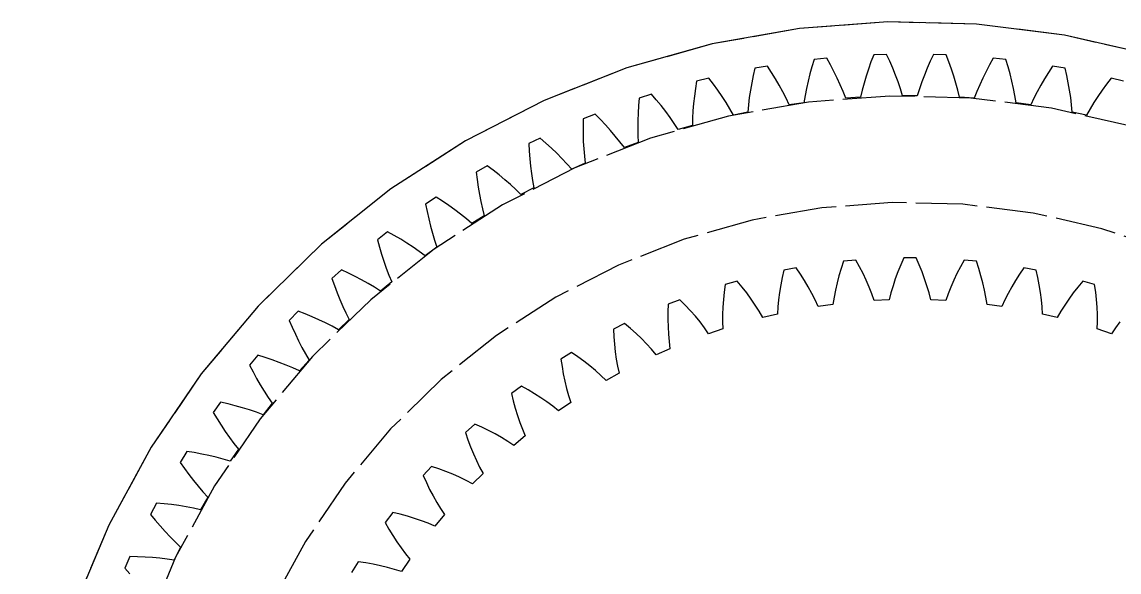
# Model space of a CAD drawing. Header units: millimetres. Extents: x -25 to 138, y -20 to 129.
# Drawn here: x -23.97 to 5.64, y 112.64 to 127.49 of the extents above; entities that cross this region are included whole.
import ezdxf

# ---------------------------------------------------------------- set-up
doc = ezdxf.new("R2010")
doc.units = ezdxf.units.MM
doc.linetypes.add('DASHED', pattern=[1.524, 1.27, -0.254])
doc.layers.add('HIDDEN', color=8, linetype='DASHED')
doc.layers.add('VISIBLE', color=7, linetype='CONTINUOUS')

msp = doc.modelspace()

# ---------------------------------------------------------------- linework, layer by layer
at = {"layer": 'HIDDEN'}
for points in [[(6.50017, 126.59552), (4.16756, 127.12793), (1.79352, 127.42543), (-0.59834, 127.48508), (-2.98425, 127.30628), (-5.3405, 126.89081), (-7.64368, 126.2428), (-9.87089, 125.36868), (-12, 124.27715), (-14.00985, 122.97905), (-15.88046, 121.48729), (-17.59324, 119.81669), (-19.13118, 117.98385), (-20.47898, 116.00699), (-21.62325, 113.90575), (-22.55262, 111.70102), (-23.25785, 109.41472), (-23.73194, 107.06955), (-23.97017, 104.68884), (-23.97017, 102.29624), (-23.73194, 99.91553), (-23.25785, 97.57036)], [(6.50017, 126.59552), (4.16756, 127.12793), (1.79352, 127.42543), (-0.59834, 127.48508), (-2.98425, 127.30628), (-5.3405, 126.89081), (-7.64368, 126.2428), (-9.87089, 125.36868), (-12, 124.27715), (-14.00985, 122.97905), (-15.88046, 121.48729), (-17.59324, 119.81669), (-19.13118, 117.98385), (-20.47898, 116.00699), (-21.62325, 113.90575), (-22.55262, 111.70102), (-23.25785, 109.41472), (-23.73194, 107.06955), (-23.97017, 104.68884), (-23.97017, 102.29624), (-23.73194, 99.91553), (-23.25785, 97.57036)], [(6.50017, 126.59552), (4.16756, 127.12793), (1.79352, 127.42543), (-0.59834, 127.48508), (-2.98425, 127.30628), (-5.3405, 126.89081), (-7.64368, 126.2428), (-9.87089, 125.36868), (-12, 124.27715), (-14.00985, 122.97905), (-15.88046, 121.48729), (-17.59324, 119.81669), (-19.13118, 117.98385), (-20.47898, 116.00699), (-21.62325, 113.90575), (-22.55262, 111.70102), (-23.25785, 109.41472), (-23.73194, 107.06955), (-23.97017, 104.68884), (-23.97017, 102.29624), (-23.73194, 99.91553), (-23.25785, 97.57036)], [(-2.58926, 126.47213), (-2.6484, 126.27663)], [(-2.58926, 126.47213), (-2.6484, 126.27663)], [(-2.24504, 126.5083), (-2.58926, 126.47213)], [(-2.24504, 126.5083), (-2.58926, 126.47213)], [(-2.14656, 126.32938), (-2.24504, 126.5083)], [(-2.14656, 126.32938), (-2.24504, 126.5083)], [(-0.97998, 126.59677), (-1.05261, 126.40588)], [(-0.97998, 126.59677), (-1.05261, 126.40588)], [(-0.63408, 126.60885), (-0.97998, 126.59677)], [(-0.63408, 126.60885), (-0.97998, 126.59677)], [(-0.54831, 126.42349), (-0.63408, 126.60885)], [(-0.54831, 126.42349), (-0.63408, 126.60885)], [(0.63408, 126.60885), (0.54831, 126.42349)], [(0.63408, 126.60885), (0.54831, 126.42349)], [(0.97998, 126.59677), (0.63408, 126.60885)], [(0.97998, 126.59677), (0.63408, 126.60885)], [(1.05261, 126.40588), (0.97998, 126.59677)], [(1.05261, 126.40588), (0.97998, 126.59677)], [(2.24504, 126.5083), (2.14656, 126.32938)], [(2.24504, 126.5083), (2.14656, 126.32938)], [(2.58926, 126.47213), (2.24504, 126.5083)], [(2.58926, 126.47213), (2.24504, 126.5083)], [(2.6484, 126.27663), (2.58926, 126.47213)], [(2.6484, 126.27663), (2.58926, 126.47213)], [(-4.18593, 126.23553), (-4.23128, 126.03639)], [(-4.18593, 126.23553), (-4.23128, 126.03639)], [(-3.84507, 126.29563), (-4.18593, 126.23553)], [(-3.84507, 126.29563), (-4.18593, 126.23553)], [(-3.73435, 126.12401), (-3.84507, 126.29563)], [(-3.73435, 126.12401), (-3.84507, 126.29563)], [(-2.6484, 126.27663), (-2.7026, 126.08144)], [(-2.6484, 126.27663), (-2.7026, 126.08144)], [(-2.05296, 126.14972), (-2.14656, 126.32938)], [(-2.05296, 126.14972), (-2.14656, 126.32938)], [(-1.12029, 126.21494), (-1.18285, 126.02401)], [(-1.12029, 126.21494), (-1.18285, 126.02401)], [(-1.05261, 126.40588), (-1.12029, 126.21494)], [(-1.05261, 126.40588), (-1.12029, 126.21494)], [(-0.46747, 126.23774), (-0.54831, 126.42349)], [(-0.46747, 126.23774), (-0.54831, 126.42349)], [(-0.39175, 126.05164), (-0.46747, 126.23774)], [(-0.39175, 126.05164), (-0.46747, 126.23774)], [(0.46747, 126.23774), (0.39175, 126.05164)], [(0.46747, 126.23774), (0.39175, 126.05164)], [(0.54831, 126.42349), (0.46747, 126.23774)], [(0.54831, 126.42349), (0.46747, 126.23774)], [(1.12029, 126.21494), (1.05261, 126.40588)], [(1.12029, 126.21494), (1.05261, 126.40588)], [(1.18285, 126.02401), (1.12029, 126.21494)], [(1.18285, 126.02401), (1.12029, 126.21494)], [(2.14656, 126.32938), (2.05296, 126.14972)], [(2.14656, 126.32938), (2.05296, 126.14972)], [(2.7026, 126.08144), (2.6484, 126.27663)], [(2.7026, 126.08144), (2.6484, 126.27663)], [(3.84507, 126.29563), (3.73435, 126.12401)], [(3.84507, 126.29563), (3.73435, 126.12401)], [(4.18593, 126.23553), (3.84507, 126.29563)], [(4.18593, 126.23553), (3.84507, 126.29563)], [(4.23128, 126.03639), (4.18593, 126.23553)], [(4.23128, 126.03639), (4.18593, 126.23553)], [(-5.7622, 125.88813), (-5.79356, 125.68631)], [(-5.7622, 125.88813), (-5.79356, 125.68631)], [(-5.42637, 125.97187), (-5.7622, 125.88813)], [(-5.42637, 125.97187), (-5.7622, 125.88813)], [(-5.30394, 125.80839), (-5.42637, 125.97187)], [(-5.30394, 125.80839), (-5.42637, 125.97187)], [(-4.23128, 126.03639), (-4.27174, 125.83789)], [(-4.23128, 126.03639), (-4.27174, 125.83789)], [(-3.62844, 125.95132), (-3.73435, 126.12401)], [(-3.62844, 125.95132), (-3.73435, 126.12401)], [(-3.52756, 125.77757), (-3.62844, 125.95132)], [(-3.52756, 125.77757), (-3.62844, 125.95132)], [(-2.75168, 125.88662), (-2.79543, 125.69223)], [(-2.75168, 125.88662), (-2.79543, 125.69223)], [(-2.7026, 126.08144), (-2.75168, 125.88662)], [(-2.7026, 126.08144), (-2.75168, 125.88662)], [(-1.96444, 125.96936), (-2.05296, 126.14972)], [(-1.96444, 125.96936), (-2.05296, 126.14972)], [(-1.88123, 125.78832), (-1.96444, 125.96936)], [(-1.88123, 125.78832), (-1.96444, 125.96936)], [(-1.18285, 126.02401), (-1.24005, 125.83315)], [(-1.18285, 126.02401), (-1.24005, 125.83315)], [(-0.32137, 125.86523), (-0.39175, 126.05164)], [(-0.32137, 125.86523), (-0.39175, 126.05164)], [(-0.25662, 125.67856), (-0.32137, 125.86523)], [(-0.25662, 125.67856), (-0.32137, 125.86523)], [(0.32137, 125.86523), (0.25662, 125.67856)], [(0.32137, 125.86523), (0.25662, 125.67856)], [(0.39175, 126.05164), (0.32137, 125.86523)], [(0.39175, 126.05164), (0.32137, 125.86523)], [(1.24005, 125.83315), (1.18285, 126.02401)], [(1.24005, 125.83315), (1.18285, 126.02401)], [(1.96444, 125.96936), (1.88123, 125.78832)], [(1.96444, 125.96936), (1.88123, 125.78832)], [(2.05296, 126.14972), (1.96444, 125.96936)], [(2.05296, 126.14972), (1.96444, 125.96936)], [(2.75168, 125.88662), (2.7026, 126.08144)], [(2.75168, 125.88662), (2.7026, 126.08144)], [(2.79543, 125.69223), (2.75168, 125.88662)], [(2.79543, 125.69223), (2.75168, 125.88662)], [(3.62844, 125.95132), (3.52756, 125.77757)], [(3.62844, 125.95132), (3.52756, 125.77757)], [(3.73435, 126.12401), (3.62844, 125.95132)], [(3.73435, 126.12401), (3.62844, 125.95132)], [(4.27174, 125.83789), (4.23128, 126.03639)], [(4.27174, 125.83789), (4.23128, 126.03639)], [(5.42637, 125.97187), (5.30394, 125.80839)], [(5.42637, 125.97187), (5.30394, 125.80839)], [(5.7622, 125.88813), (5.42637, 125.97187)], [(5.7622, 125.88813), (5.42637, 125.97187)], [(-5.79356, 125.68631), (-5.82006, 125.48548)], [(-5.79356, 125.68631), (-5.82006, 125.48548)], [(-5.18625, 125.64351), (-5.30394, 125.80839)], [(-5.18625, 125.64351), (-5.30394, 125.80839)], [(-5.07349, 125.47722), (-5.18625, 125.64351)], [(-5.07349, 125.47722), (-5.18625, 125.64351)], [(-4.30711, 125.64012), (-4.3372, 125.44315)], [(-4.30711, 125.64012), (-4.3372, 125.44315)], [(-4.27174, 125.83789), (-4.30711, 125.64012)], [(-4.27174, 125.83789), (-4.30711, 125.64012)], [(-3.43192, 125.60278), (-3.52756, 125.77757)], [(-3.43192, 125.60278), (-3.52756, 125.77757)], [(-3.34182, 125.42693), (-3.43192, 125.60278)], [(-3.34182, 125.42693), (-3.43192, 125.60278)], [(-2.79543, 125.69223), (-2.83358, 125.49836)], [(-2.79543, 125.69223), (-2.83358, 125.49836)], [(-1.80361, 125.60661), (-1.88123, 125.78832)], [(-1.80361, 125.60661), (-1.88123, 125.78832)], [(-1.73196, 125.42426), (-1.80361, 125.60661)], [(-1.73196, 125.42426), (-1.80361, 125.60661)], [(-1.29162, 125.64241), (-1.3372, 125.45186)], [(-1.29162, 125.64241), (-1.3372, 125.45186)], [(-1.24005, 125.83315), (-1.29162, 125.64241)], [(-1.24005, 125.83315), (-1.29162, 125.64241)], [(-0.19786, 125.49165), (-0.25662, 125.67856)], [(-0.19786, 125.49165), (-0.25662, 125.67856)], [(0.25662, 125.67856), (0.19786, 125.49165)], [(0.25662, 125.67856), (0.19786, 125.49165)], [(1.29162, 125.64241), (1.24005, 125.83315)], [(1.29162, 125.64241), (1.24005, 125.83315)], [(1.3372, 125.45186), (1.29162, 125.64241)], [(1.3372, 125.45186), (1.29162, 125.64241)], [(1.80361, 125.60661), (1.73196, 125.42426)], [(1.80361, 125.60661), (1.73196, 125.42426)], [(1.88123, 125.78832), (1.80361, 125.60661)], [(1.88123, 125.78832), (1.80361, 125.60661)], [(2.83358, 125.49836), (2.79543, 125.69223)], [(2.83358, 125.49836), (2.79543, 125.69223)], [(3.43192, 125.60278), (3.34182, 125.42693)], [(3.43192, 125.60278), (3.34182, 125.42693)], [(3.52756, 125.77757), (3.43192, 125.60278)], [(3.52756, 125.77757), (3.43192, 125.60278)], [(4.30711, 125.64012), (4.27174, 125.83789)], [(4.30711, 125.64012), (4.27174, 125.83789)], [(4.3372, 125.44315), (4.30711, 125.64012)], [(4.3372, 125.44315), (4.30711, 125.64012)], [(5.18625, 125.64351), (5.07349, 125.47722)], [(5.18625, 125.64351), (5.07349, 125.47722)], [(5.30394, 125.80839), (5.18625, 125.64351)], [(5.30394, 125.80839), (5.18625, 125.64351)], [(5.95849, 124.67027), (3.82026, 125.15831), (1.64406, 125.43102), (-0.54848, 125.4857), (-2.73556, 125.3218), (-4.89546, 124.94095), (-7.00671, 124.34694), (-9.04832, 123.54567), (-11, 122.5451), (-12.84236, 121.35518), (-14.55709, 119.98773), (-16.12714, 118.45634), (-17.53692, 116.77624), (-18.7724, 114.96411), (-19.82132, 113.03798), (-20.67324, 111.01698), (-21.3197, 108.9212), (-21.75428, 106.77147), (-21.97265, 104.58915), (-21.97265, 102.39593), (-21.75428, 100.21361), (-21.3197, 98.06388), (-20.67324, 95.9681)], [(5.95849, 124.67027), (3.82026, 125.15831), (1.64406, 125.43102), (-0.54848, 125.4857), (-2.73556, 125.3218), (-4.89546, 124.94095), (-7.00671, 124.34694), (-9.04832, 123.54567), (-11, 122.5451), (-12.84236, 121.35518), (-14.55709, 119.98773), (-16.12714, 118.45634), (-17.53692, 116.77624), (-18.7724, 114.96411), (-19.82132, 113.03798), (-20.67324, 111.01698), (-21.3197, 108.9212), (-21.75428, 106.77147), (-21.97265, 104.58915), (-21.97265, 102.39593), (-21.75428, 100.21361), (-21.3197, 98.06388), (-20.67324, 95.9681)], [(-7.3104, 125.43163), (-7.3276, 125.22811)], [(-7.3104, 125.43163), (-7.3276, 125.22811)], [(-6.98123, 125.53858), (-7.3104, 125.43163)], [(-6.98123, 125.53858), (-7.3104, 125.43163)], [(-6.8477, 125.38405), (-6.98123, 125.53858)], [(-6.8477, 125.38405), (-6.98123, 125.53858)], [(-6.71879, 125.22777), (-6.8477, 125.38405)], [(-6.71879, 125.22777), (-6.8477, 125.38405)], [(-5.84156, 125.28572), (-5.85783, 125.08713)], [(-5.84156, 125.28572), (-5.85783, 125.08713)], [(-5.82006, 125.48548), (-5.84156, 125.28572)], [(-5.82006, 125.48548), (-5.84156, 125.28572)], [(-4.96589, 125.30952), (-5.07349, 125.47722)], [(-4.96589, 125.30952), (-5.07349, 125.47722)], [(-4.86374, 125.14038), (-4.96589, 125.30952)], [(-4.86374, 125.14038), (-4.96589, 125.30952)], [(-4.3372, 125.44315), (-4.36172, 125.24709)], [(-4.3372, 125.44315), (-4.36172, 125.24709)], [(-3.25762, 125.25002), (-3.34182, 125.42693)], [(-3.25762, 125.25002), (-3.34182, 125.42693)], [(-2.86575, 125.30509), (-3.25762, 125.25002)], [(-2.86575, 125.30509), (-3.25762, 125.25002)], [(-2.83358, 125.49836), (-2.86575, 125.30509)], [(-2.83358, 125.49836), (-2.86575, 125.30509)], [(-1.3372, 125.45186), (-1.73196, 125.42426)], [(-1.3372, 125.45186), (-1.73196, 125.42426)], [(0.19786, 125.49165), (-0.19786, 125.49165)], [(0.19786, 125.49165), (-0.19786, 125.49165)], [(1.73196, 125.42426), (1.3372, 125.45186)], [(1.73196, 125.42426), (1.3372, 125.45186)], [(2.86575, 125.30509), (2.83358, 125.49836)], [(2.86575, 125.30509), (2.83358, 125.49836)], [(3.25762, 125.25002), (2.86575, 125.30509)], [(3.25762, 125.25002), (2.86575, 125.30509)], [(3.34182, 125.42693), (3.25762, 125.25002)], [(3.34182, 125.42693), (3.25762, 125.25002)], [(4.36172, 125.24709), (4.3372, 125.44315)], [(4.36172, 125.24709), (4.3372, 125.44315)], [(4.96589, 125.30952), (4.86374, 125.14038)], [(4.96589, 125.30952), (4.86374, 125.14038)], [(5.07349, 125.47722), (4.96589, 125.30952)], [(5.07349, 125.47722), (4.96589, 125.30952)], [(-8.50208, 124.99789), (-8.82299, 124.86824)], [(-8.50208, 124.99789), (-8.82299, 124.86824)], [(-8.35809, 124.85305), (-8.50208, 124.99789)], [(-8.35809, 124.85305), (-8.50208, 124.99789)], [(-7.34004, 125.02592), (-7.34754, 124.82515)], [(-7.34004, 125.02592), (-7.34754, 124.82515)], [(-7.3276, 125.22811), (-7.34004, 125.02592)], [(-7.3276, 125.22811), (-7.34004, 125.02592)], [(-6.5947, 125.06976), (-6.71879, 125.22777)], [(-6.5947, 125.06976), (-6.71879, 125.22777)], [(-6.47567, 124.90997), (-6.5947, 125.06976)], [(-6.47567, 124.90997), (-6.5947, 125.06976)], [(-5.85783, 125.08713), (-5.86862, 124.88984)], [(-5.85783, 125.08713), (-5.86862, 124.88984)], [(-4.76741, 124.96978), (-4.86374, 125.14038)], [(-4.76741, 124.96978), (-4.86374, 125.14038)], [(-4.38033, 125.05206), (-4.76741, 124.96978)], [(-4.38033, 125.05206), (-4.76741, 124.96978)], [(-4.36172, 125.24709), (-4.38033, 125.05206)], [(-4.36172, 125.24709), (-4.38033, 125.05206)], [(4.38033, 125.05206), (4.36172, 125.24709)], [(4.38033, 125.05206), (4.36172, 125.24709)], [(4.76741, 124.96978), (4.38033, 125.05206)], [(4.76741, 124.96978), (4.38033, 125.05206)], [(4.86374, 125.14038), (4.76741, 124.96978)], [(4.86374, 125.14038), (4.76741, 124.96978)], [(-8.82299, 124.86824), (-8.82595, 124.66402)], [(-8.82299, 124.86824), (-8.82595, 124.66402)], [(-8.2186, 124.70615), (-8.35809, 124.85305)], [(-8.2186, 124.70615), (-8.35809, 124.85305)], [(-8.08379, 124.55717), (-8.2186, 124.70615)], [(-8.08379, 124.55717), (-8.2186, 124.70615)], [(-7.34754, 124.82515), (-7.34992, 124.62591)], [(-7.34754, 124.82515), (-7.34992, 124.62591)], [(-6.36197, 124.74837), (-6.47567, 124.90997)], [(-6.36197, 124.74837), (-6.47567, 124.90997)], [(-6.25398, 124.5849), (-6.36197, 124.74837)], [(-6.25398, 124.5849), (-6.36197, 124.74837)], [(-5.87358, 124.69398), (-6.25398, 124.5849)], [(-5.87358, 124.69398), (-6.25398, 124.5849)], [(-5.86862, 124.88984), (-5.87358, 124.69398)], [(-5.86862, 124.88984), (-5.87358, 124.69398)], [(-8.82595, 124.66402), (-8.82425, 124.46145)], [(-8.82595, 124.66402), (-8.82425, 124.46145)], [(-8.82425, 124.46145), (-8.81773, 124.26064)], [(-8.82425, 124.46145), (-8.81773, 124.26064)], [(-7.9539, 124.40608), (-8.08379, 124.55717)], [(-7.9539, 124.40608), (-8.08379, 124.55717)], [(-7.82921, 124.25281), (-7.9539, 124.40608)], [(-7.82921, 124.25281), (-7.9539, 124.40608)], [(-7.34992, 124.62591), (-7.34692, 124.42834)], [(-7.34992, 124.62591), (-7.34692, 124.42834)], [(-7.34692, 124.42834), (-7.33821, 124.23262)], [(-7.34692, 124.42834), (-7.33821, 124.23262)], [(-9.98151, 124.35243), (-10.29259, 124.20071)], [(-9.98151, 124.35243), (-10.29259, 124.20071)], [(-10.29259, 124.20071), (-10.2813, 123.99678)], [(-10.29259, 124.20071), (-10.2813, 123.99678)], [(-9.82776, 124.21798), (-9.98151, 124.35243)], [(-9.82776, 124.21798), (-9.98151, 124.35243)], [(-9.67836, 124.08117), (-9.82776, 124.21798)], [(-9.67836, 124.08117), (-9.82776, 124.21798)], [(-9.53349, 123.94196), (-9.67836, 124.08117)], [(-9.53349, 123.94196), (-9.67836, 124.08117)], [(-8.81773, 124.26064), (-8.80621, 124.06172)], [(-8.81773, 124.26064), (-8.80621, 124.06172)], [(-7.71007, 124.09727), (-7.82921, 124.25281)], [(-7.71007, 124.09727), (-7.82921, 124.25281)], [(-7.33821, 124.23262), (-7.71007, 124.09727)], [(-7.33821, 124.23262), (-7.71007, 124.09727)], [(-10.2813, 123.99678), (-10.26547, 123.79482)], [(-10.2813, 123.99678), (-10.26547, 123.79482)], [(-10.26547, 123.79482), (-10.24496, 123.59496)], [(-10.26547, 123.79482), (-10.24496, 123.59496)], [(-9.39338, 123.8003), (-9.53349, 123.94196)], [(-9.39338, 123.8003), (-9.53349, 123.94196)], [(-9.2583, 123.6561), (-9.39338, 123.8003)], [(-9.2583, 123.6561), (-9.39338, 123.8003)], [(-8.80621, 124.06172), (-8.78943, 123.86485)], [(-8.80621, 124.06172), (-8.78943, 123.86485)], [(-8.78943, 123.86485), (-8.76709, 123.67021)], [(-8.78943, 123.86485), (-8.76709, 123.67021)], [(-11.4123, 123.60535), (-11.71205, 123.43229)], [(-11.4123, 123.60535), (-11.71205, 123.43229)], [(-11.24956, 123.48195), (-11.4123, 123.60535)], [(-11.24956, 123.48195), (-11.4123, 123.60535)], [(-10.24496, 123.59496), (-10.21959, 123.39733)], [(-10.24496, 123.59496), (-10.21959, 123.39733)], [(-9.1286, 123.50925), (-9.2583, 123.6561)], [(-9.1286, 123.50925), (-9.2583, 123.6561)], [(-8.76709, 123.67021), (-9.1286, 123.50925)], [(-8.76709, 123.67021), (-9.1286, 123.50925)], [(-11.71205, 123.43229), (-11.68656, 123.22965)], [(-11.71205, 123.43229), (-11.68656, 123.22965)], [(-11.68656, 123.22965), (-11.65668, 123.02928)], [(-11.68656, 123.22965), (-11.65668, 123.02928)], [(-11.09098, 123.35589), (-11.24956, 123.48195)], [(-11.09098, 123.35589), (-11.24956, 123.48195)], [(-10.93675, 123.22713), (-11.09098, 123.35589)], [(-10.93675, 123.22713), (-11.09098, 123.35589)], [(-10.7871, 123.09558), (-10.93675, 123.22713)], [(-10.7871, 123.09558), (-10.93675, 123.22713)], [(-10.21959, 123.39733), (-10.18912, 123.20211)], [(-10.21959, 123.39733), (-10.18912, 123.20211)], [(-10.18912, 123.20211), (-10.15325, 123.00949)], [(-10.18912, 123.20211), (-10.15325, 123.00949)], [(-11.65668, 123.02928), (-11.62228, 122.83134)], [(-11.65668, 123.02928), (-11.62228, 122.83134)], [(-10.64228, 122.96115), (-10.7871, 123.09558)], [(-10.64228, 122.96115), (-10.7871, 123.09558)], [(-10.50266, 122.82371), (-10.64228, 122.96115)], [(-10.50266, 122.82371), (-10.64228, 122.96115)], [(-10.15325, 123.00949), (-10.50266, 122.82371)], [(-10.15325, 123.00949), (-10.50266, 122.82371)], [(6.98715, 121.2955), (5.17982, 121.90273), (3.32102, 122.32699), (1.42921, 122.56406), (-0.4768, 122.6116), (-2.37807, 122.46912), (-4.25571, 122.13804), (-6.09106, 121.62165), (-7.86587, 120.92509), (-9.5625, 120.05528), (-11.1641, 119.02085), (-12.65474, 117.83211), (-14.01962, 116.50084), (-15.24516, 115.0403), (-16.31919, 113.46499), (-17.23103, 111.79057), (-17.97162, 110.03368), (-18.5336, 108.21178), (-18.91139, 106.34297), (-19.10123, 104.44584), (-19.10123, 102.53924), (-18.91139, 100.64211), (-18.5336, 98.77331), (-17.97162, 96.95141)], [(6.98715, 121.2955), (5.17982, 121.90273), (3.32102, 122.32699), (1.42921, 122.56406), (-0.4768, 122.6116), (-2.37807, 122.46912), (-4.25571, 122.13804), (-6.09106, 121.62165), (-7.86587, 120.92509), (-9.5625, 120.05528), (-11.1641, 119.02085), (-12.65474, 117.83211), (-14.01962, 116.50084), (-15.24516, 115.0403), (-16.31919, 113.46499), (-17.23103, 111.79057), (-17.97162, 110.03368), (-18.5336, 108.21178), (-18.91139, 106.34297), (-19.10123, 104.44584), (-19.10123, 102.53924), (-18.91139, 100.64211), (-18.5336, 98.77331), (-17.97162, 96.95141)], [(-12.7875, 122.76027), (-13.07444, 122.56673)], [(-12.7875, 122.76027), (-13.07444, 122.56673)], [(-12.61654, 122.64852), (-12.7875, 122.76027)], [(-12.61654, 122.64852), (-12.7875, 122.76027)], [(-12.44956, 122.53384), (-12.61654, 122.64852)], [(-12.44956, 122.53384), (-12.61654, 122.64852)], [(-11.62228, 122.83134), (-11.58318, 122.63596)], [(-11.62228, 122.83134), (-11.58318, 122.63596)], [(-11.58318, 122.63596), (-11.53917, 122.44334)], [(-11.58318, 122.63596), (-11.53917, 122.44334)], [(-13.07444, 122.56673), (-13.03488, 122.36635)], [(-13.07444, 122.56673), (-13.03488, 122.36635)], [(-13.03488, 122.36635), (-12.9911, 122.16856)], [(-13.03488, 122.36635), (-12.9911, 122.16856)], [(-12.28672, 122.41615), (-12.44956, 122.53384)], [(-12.28672, 122.41615), (-12.44956, 122.53384)], [(-12.12826, 122.29536), (-12.28672, 122.41615)], [(-12.12826, 122.29536), (-12.28672, 122.41615)], [(-11.53917, 122.44334), (-11.48995, 122.2537)], [(-11.53917, 122.44334), (-11.48995, 122.2537)], [(-12.9911, 122.16856), (-12.94297, 121.9735)], [(-12.9911, 122.16856), (-12.94297, 121.9735)], [(-11.97442, 122.17136), (-12.12826, 122.29536)], [(-11.97442, 122.17136), (-12.12826, 122.29536)], [(-11.82555, 122.04399), (-11.97442, 122.17136)], [(-11.82555, 122.04399), (-11.97442, 122.17136)], [(-11.48995, 122.2537), (-11.82555, 122.04399)], [(-11.48995, 122.2537), (-11.82555, 122.04399)], [(-14.1004, 121.82132), (-14.37314, 121.60823)], [(-14.1004, 121.82132), (-14.37314, 121.60823)], [(-13.92206, 121.72178), (-14.1004, 121.82132)], [(-13.92206, 121.72178), (-14.1004, 121.82132)], [(-13.74748, 121.61902), (-13.92206, 121.72178)], [(-13.74748, 121.61902), (-13.92206, 121.72178)], [(-12.94297, 121.9735), (-12.89034, 121.78132)], [(-12.94297, 121.9735), (-12.89034, 121.78132)], [(-12.89034, 121.78132), (-12.833, 121.59224)], [(-12.89034, 121.78132), (-12.833, 121.59224)], [(-14.37314, 121.60823), (-14.3197, 121.41111)], [(-14.37314, 121.60823), (-14.3197, 121.41111)], [(-13.57684, 121.51297), (-13.74748, 121.61902)], [(-13.57684, 121.51297), (-13.74748, 121.61902)], [(-13.41033, 121.40353), (-13.57684, 121.51297)], [(-13.41033, 121.40353), (-13.57684, 121.51297)], [(-12.833, 121.59224), (-12.77068, 121.4065)], [(-12.833, 121.59224), (-12.77068, 121.4065)], [(-14.3197, 121.41111), (-14.26223, 121.21686)], [(-14.3197, 121.41111), (-14.26223, 121.21686)], [(-14.26223, 121.21686), (-14.20061, 121.02562)], [(-14.26223, 121.21686), (-14.20061, 121.02562)], [(-13.24822, 121.29057), (-13.41033, 121.40353)], [(-13.24822, 121.29057), (-13.41033, 121.40353)], [(-13.09083, 121.17389), (-13.24822, 121.29057)], [(-13.09083, 121.17389), (-13.24822, 121.29057)], [(-12.77068, 121.4065), (-13.09083, 121.17389)], [(-12.77068, 121.4065), (-13.09083, 121.17389)], [(-14.20061, 121.02562), (-14.13471, 120.83759)], [(-14.20061, 121.02562), (-14.13471, 120.83759)], [(-14.13471, 120.83759), (-14.06431, 120.65297)], [(-14.13471, 120.83759), (-14.06431, 120.65297)], [(-3.07331, 120.84752), (-3.40357, 120.78579)], [(-3.07331, 120.84752), (-3.40357, 120.78579)], [(-2.95757, 120.67739), (-3.07331, 120.84752)], [(-2.95757, 120.67739), (-3.07331, 120.84752)], [(-1.85819, 120.83075), (-1.91656, 120.63574)], [(-1.85819, 120.83075), (-1.91656, 120.63574)], [(-1.79343, 121.02606), (-1.85819, 120.83075)], [(-1.79343, 121.02606), (-1.85819, 120.83075)], [(-1.45888, 121.05706), (-1.79343, 121.02606)], [(-1.45888, 121.05706), (-1.79343, 121.02606)], [(-1.35934, 120.87698), (-1.45888, 121.05706)], [(-1.35934, 120.87698), (-1.45888, 121.05706)], [(-1.26613, 120.69601), (-1.35934, 120.87698)], [(-1.26613, 120.69601), (-1.35934, 120.87698)], [(-0.25049, 120.92824), (-0.32661, 120.73945)], [(-0.25049, 120.92824), (-0.32661, 120.73945)], [(-0.16799, 121.11674), (-0.25049, 120.92824)], [(-0.16799, 121.11674), (-0.25049, 120.92824)], [(0.16799, 121.11674), (-0.16799, 121.11674)], [(0.16799, 121.11674), (-0.16799, 121.11674)], [(0.25049, 120.92824), (0.16799, 121.11674)], [(0.25049, 120.92824), (0.16799, 121.11674)], [(0.32661, 120.73945), (0.25049, 120.92824)], [(0.32661, 120.73945), (0.25049, 120.92824)], [(1.35934, 120.87698), (1.26613, 120.69601)], [(1.35934, 120.87698), (1.26613, 120.69601)], [(1.45888, 121.05706), (1.35934, 120.87698)], [(1.45888, 121.05706), (1.35934, 120.87698)], [(1.79343, 121.02606), (1.45888, 121.05706)], [(1.79343, 121.02606), (1.45888, 121.05706)], [(1.85819, 120.83075), (1.79343, 121.02606)], [(1.85819, 120.83075), (1.79343, 121.02606)], [(1.91656, 120.63574), (1.85819, 120.83075)], [(1.91656, 120.63574), (1.85819, 120.83075)], [(3.07331, 120.84752), (2.95757, 120.67739)], [(3.07331, 120.84752), (2.95757, 120.67739)], [(3.40357, 120.78579), (3.07331, 120.84752)], [(3.40357, 120.78579), (3.07331, 120.84752)], [(-15.34461, 120.79308), (-15.60182, 120.56149)], [(-15.34461, 120.79308), (-15.60182, 120.56149)], [(-15.60182, 120.56149), (-15.53475, 120.36857)], [(-15.60182, 120.56149), (-15.53475, 120.36857)], [(-15.15976, 120.70622), (-15.34461, 120.79308)], [(-15.15976, 120.70622), (-15.34461, 120.79308)], [(-14.97843, 120.61589), (-15.15976, 120.70622)], [(-14.97843, 120.61589), (-15.15976, 120.70622)], [(-14.80081, 120.522), (-14.97843, 120.61589)], [(-14.80081, 120.522), (-14.97843, 120.61589)], [(-14.06431, 120.65297), (-13.98918, 120.47202)], [(-14.06431, 120.65297), (-13.98918, 120.47202)], [(-3.45003, 120.58534), (-3.49016, 120.38577)], [(-3.45003, 120.58534), (-3.49016, 120.38577)], [(-3.40357, 120.78579), (-3.45003, 120.58534)], [(-3.40357, 120.78579), (-3.45003, 120.58534)], [(-2.84806, 120.5058), (-2.95757, 120.67739)], [(-2.84806, 120.5058), (-2.95757, 120.67739)], [(-1.91656, 120.63574), (-1.96827, 120.44113)], [(-1.91656, 120.63574), (-1.96827, 120.44113)], [(-1.17954, 120.51422), (-1.26613, 120.69601)], [(-1.17954, 120.51422), (-1.26613, 120.69601)], [(-0.39605, 120.55044), (-0.45845, 120.36131)], [(-0.39605, 120.55044), (-0.45845, 120.36131)], [(-0.32661, 120.73945), (-0.39605, 120.55044)], [(-0.32661, 120.73945), (-0.39605, 120.55044)], [(0.39605, 120.55044), (0.32661, 120.73945)], [(0.39605, 120.55044), (0.32661, 120.73945)], [(0.45845, 120.36131), (0.39605, 120.55044)], [(0.45845, 120.36131), (0.39605, 120.55044)], [(1.26613, 120.69601), (1.17954, 120.51422)], [(1.26613, 120.69601), (1.17954, 120.51422)], [(1.96827, 120.44113), (1.91656, 120.63574)], [(1.96827, 120.44113), (1.91656, 120.63574)], [(2.95757, 120.67739), (2.84806, 120.5058)], [(2.95757, 120.67739), (2.84806, 120.5058)], [(3.45003, 120.58534), (3.40357, 120.78579)], [(3.45003, 120.58534), (3.40357, 120.78579)], [(3.49016, 120.38577), (3.45003, 120.58534)], [(3.49016, 120.38577), (3.45003, 120.58534)], [(-15.53475, 120.36857), (-15.46387, 120.1788)], [(-15.53475, 120.36857), (-15.46387, 120.1788)], [(-14.62707, 120.42444), (-14.80081, 120.522)], [(-14.62707, 120.42444), (-14.80081, 120.522)], [(-14.45748, 120.32306), (-14.62707, 120.42444)], [(-14.45748, 120.32306), (-14.62707, 120.42444)], [(-14.29233, 120.21765), (-14.45748, 120.32306)], [(-14.29233, 120.21765), (-14.45748, 120.32306)], [(-13.98918, 120.47202), (-14.29233, 120.21765)], [(-13.98918, 120.47202), (-14.29233, 120.21765)], [(-4.98467, 120.39797), (-5.01244, 120.19409)], [(-4.98467, 120.39797), (-5.01244, 120.19409)], [(-4.66151, 120.48992), (-4.98467, 120.39797)], [(-4.66151, 120.48992), (-4.98467, 120.39797)], [(-4.53058, 120.3312), (-4.66151, 120.48992)], [(-4.53058, 120.3312), (-4.66151, 120.48992)], [(-4.4057, 120.17044), (-4.53058, 120.3312)], [(-4.4057, 120.17044), (-4.53058, 120.3312)], [(-3.49016, 120.38577), (-3.52369, 120.18723)], [(-3.49016, 120.38577), (-3.52369, 120.18723)], [(-2.74507, 120.33277), (-2.84806, 120.5058)], [(-2.74507, 120.33277), (-2.84806, 120.5058)], [(-2.64899, 120.15833), (-2.74507, 120.33277)], [(-2.64899, 120.15833), (-2.74507, 120.33277)], [(-2.01294, 120.24705), (-2.05009, 120.05363)], [(-2.01294, 120.24705), (-2.05009, 120.05363)], [(-1.96827, 120.44113), (-2.01294, 120.24705)], [(-1.96827, 120.44113), (-2.01294, 120.24705)], [(-1.09996, 120.33165), (-1.17954, 120.51422)], [(-1.09996, 120.33165), (-1.17954, 120.51422)], [(-1.02791, 120.14835), (-1.09996, 120.33165)], [(-1.02791, 120.14835), (-1.09996, 120.33165)], [(-0.45845, 120.36131), (-0.51328, 120.17214)], [(-0.45845, 120.36131), (-0.51328, 120.17214)], [(0.51328, 120.17214), (0.45845, 120.36131)], [(0.51328, 120.17214), (0.45845, 120.36131)], [(1.09996, 120.33165), (1.02791, 120.14835)], [(1.09996, 120.33165), (1.02791, 120.14835)], [(1.17954, 120.51422), (1.09996, 120.33165)], [(1.17954, 120.51422), (1.09996, 120.33165)], [(2.01294, 120.24705), (1.96827, 120.44113)], [(2.01294, 120.24705), (1.96827, 120.44113)], [(2.05009, 120.05363), (2.01294, 120.24705)], [(2.05009, 120.05363), (2.01294, 120.24705)], [(2.74507, 120.33277), (2.64899, 120.15833)], [(2.74507, 120.33277), (2.64899, 120.15833)], [(2.84806, 120.5058), (2.74507, 120.33277)], [(2.84806, 120.5058), (2.74507, 120.33277)], [(3.52369, 120.18723), (3.49016, 120.38577)], [(3.52369, 120.18723), (3.49016, 120.38577)], [(4.53058, 120.3312), (4.4057, 120.17044)], [(4.53058, 120.3312), (4.4057, 120.17044)], [(4.66151, 120.48992), (4.53058, 120.3312)], [(4.66151, 120.48992), (4.53058, 120.3312)], [(4.98467, 120.39797), (4.66151, 120.48992)], [(4.98467, 120.39797), (4.66151, 120.48992)], [(5.01244, 120.19409), (4.98467, 120.39797)], [(5.01244, 120.19409), (4.98467, 120.39797)], [(-15.46387, 120.1788), (-15.38907, 119.99233)], [(-15.46387, 120.1788), (-15.38907, 119.99233)], [(-15.38907, 119.99233), (-15.3102, 119.80935)], [(-15.38907, 119.99233), (-15.3102, 119.80935)], [(-6.20995, 119.9873), (-6.52324, 119.86593)], [(-6.20995, 119.9873), (-6.52324, 119.86593)], [(-6.06492, 119.84134), (-6.20995, 119.9873)], [(-6.06492, 119.84134), (-6.20995, 119.9873)], [(-5.03398, 119.99168), (-5.04905, 119.79088)], [(-5.03398, 119.99168), (-5.04905, 119.79088)], [(-5.01244, 120.19409), (-5.03398, 119.99168)], [(-5.01244, 120.19409), (-5.03398, 119.99168)], [(-4.28718, 120.00765), (-4.4057, 120.17044)], [(-4.28718, 120.00765), (-4.4057, 120.17044)], [(-4.17541, 119.84282), (-4.28718, 120.00765)], [(-4.17541, 119.84282), (-4.28718, 120.00765)], [(-3.55027, 119.98985), (-3.56941, 119.79383)], [(-3.55027, 119.98985), (-3.56941, 119.79383)], [(-3.52369, 120.18723), (-3.55027, 119.98985)], [(-3.52369, 120.18723), (-3.55027, 119.98985)], [(-2.56033, 119.98246), (-2.64899, 120.15833)], [(-2.56033, 119.98246), (-2.64899, 120.15833)], [(-2.47982, 119.80513), (-2.56033, 119.98246)], [(-2.47982, 119.80513), (-2.56033, 119.98246)], [(-2.05009, 120.05363), (-2.07899, 119.86104)], [(-2.05009, 120.05363), (-2.07899, 119.86104)], [(-0.96411, 119.96435), (-1.02791, 120.14835)], [(-0.96411, 119.96435), (-1.02791, 120.14835)], [(-0.55983, 119.98304), (-0.96411, 119.96435)], [(-0.55983, 119.98304), (-0.96411, 119.96435)], [(-0.51328, 120.17214), (-0.55983, 119.98304)], [(-0.51328, 120.17214), (-0.55983, 119.98304)], [(0.55983, 119.98304), (0.51328, 120.17214)], [(0.55983, 119.98304), (0.51328, 120.17214)], [(0.96411, 119.96435), (0.55983, 119.98304)], [(0.96411, 119.96435), (0.55983, 119.98304)], [(1.02791, 120.14835), (0.96411, 119.96435)], [(1.02791, 120.14835), (0.96411, 119.96435)], [(2.07899, 119.86104), (2.05009, 120.05363)], [(2.07899, 119.86104), (2.05009, 120.05363)], [(2.56033, 119.98246), (2.47982, 119.80513)], [(2.56033, 119.98246), (2.47982, 119.80513)], [(2.64899, 120.15833), (2.56033, 119.98246)], [(2.64899, 120.15833), (2.56033, 119.98246)], [(3.55027, 119.98985), (3.52369, 120.18723)], [(3.55027, 119.98985), (3.52369, 120.18723)], [(3.56941, 119.79383), (3.55027, 119.98985)], [(3.56941, 119.79383), (3.55027, 119.98985)], [(4.28718, 120.00765), (4.17541, 119.84282)], [(4.28718, 120.00765), (4.17541, 119.84282)], [(4.4057, 120.17044), (4.28718, 120.00765)], [(4.4057, 120.17044), (4.28718, 120.00765)], [(5.03398, 119.99168), (5.01244, 120.19409)], [(5.03398, 119.99168), (5.01244, 120.19409)], [(5.04905, 119.79088), (5.03398, 119.99168)], [(5.04905, 119.79088), (5.03398, 119.99168)], [(-16.51405, 119.68055), (-16.75448, 119.43158)], [(-16.51405, 119.68055), (-16.75448, 119.43158)], [(-16.32359, 119.60679), (-16.51405, 119.68055)], [(-16.32359, 119.60679), (-16.51405, 119.68055)], [(-15.3102, 119.80935), (-15.22711, 119.63009)], [(-15.3102, 119.80935), (-15.22711, 119.63009)], [(-6.53208, 119.66036), (-6.53486, 119.45682)], [(-6.53208, 119.66036), (-6.53486, 119.45682)], [(-6.52324, 119.86593), (-6.53208, 119.66036)], [(-6.52324, 119.86593), (-6.53208, 119.66036)], [(-5.92575, 119.69279), (-6.06492, 119.84134)], [(-5.92575, 119.69279), (-6.06492, 119.84134)], [(-5.79272, 119.54163), (-5.92575, 119.69279)], [(-5.79272, 119.54163), (-5.92575, 119.69279)], [(-5.04905, 119.79088), (-5.0573, 119.5919)], [(-5.04905, 119.79088), (-5.0573, 119.5919)], [(-4.07091, 119.67588), (-4.17541, 119.84282)], [(-4.07091, 119.67588), (-4.17541, 119.84282)], [(-3.97438, 119.50673), (-4.07091, 119.67588)], [(-3.97438, 119.50673), (-4.07091, 119.67588)], [(-3.56941, 119.79383), (-3.58042, 119.59939)], [(-3.56941, 119.79383), (-3.58042, 119.59939)], [(-2.07899, 119.86104), (-2.47982, 119.80513)], [(-2.07899, 119.86104), (-2.47982, 119.80513)], [(2.47982, 119.80513), (2.07899, 119.86104)], [(2.47982, 119.80513), (2.07899, 119.86104)], [(3.58042, 119.59939), (3.56941, 119.79383)], [(3.58042, 119.59939), (3.56941, 119.79383)], [(4.07091, 119.67588), (3.97438, 119.50673)], [(4.07091, 119.67588), (3.97438, 119.50673)], [(4.17541, 119.84282), (4.07091, 119.67588)], [(4.17541, 119.84282), (4.07091, 119.67588)], [(5.0573, 119.5919), (5.04905, 119.79088)], [(5.0573, 119.5919), (5.04905, 119.79088)], [(-16.75448, 119.43158), (-16.67412, 119.24381)], [(-16.75448, 119.43158), (-16.67412, 119.24381)], [(-16.13641, 119.52933), (-16.32359, 119.60679)], [(-16.13641, 119.52933), (-16.32359, 119.60679)], [(-15.95267, 119.44807), (-16.13641, 119.52933)], [(-15.95267, 119.44807), (-16.13641, 119.52933)], [(-15.77255, 119.36287), (-15.95267, 119.44807)], [(-15.77255, 119.36287), (-15.95267, 119.44807)], [(-15.5963, 119.27356), (-15.77255, 119.36287)], [(-15.5963, 119.27356), (-15.77255, 119.36287)], [(-15.13953, 119.45482), (-15.4242, 119.17993)], [(-15.13953, 119.45482), (-15.4242, 119.17993)], [(-15.22711, 119.63009), (-15.13953, 119.45482)], [(-15.22711, 119.63009), (-15.13953, 119.45482)], [(-7.7054, 119.34396), (-8.00616, 119.1942)], [(-7.7054, 119.34396), (-8.00616, 119.1942)], [(-7.54753, 119.21199), (-7.7054, 119.34396)], [(-7.54753, 119.21199), (-7.7054, 119.34396)], [(-6.53486, 119.45682), (-6.53134, 119.25549)], [(-6.53486, 119.45682), (-6.53134, 119.25549)], [(-5.66622, 119.38781), (-5.79272, 119.54163)], [(-5.66622, 119.38781), (-5.79272, 119.54163)], [(-5.54675, 119.23123), (-5.66622, 119.38781)], [(-5.54675, 119.23123), (-5.66622, 119.38781)], [(-5.0573, 119.5919), (-5.05827, 119.39495)], [(-5.0573, 119.5919), (-5.05827, 119.39495)], [(-5.05827, 119.39495), (-5.0513, 119.20032)], [(-5.05827, 119.39495), (-5.0513, 119.20032)], [(-3.58042, 119.59939), (-3.97438, 119.50673)], [(-3.58042, 119.59939), (-3.97438, 119.50673)], [(3.97438, 119.50673), (3.58042, 119.59939)], [(3.97438, 119.50673), (3.58042, 119.59939)], [(5.0513, 119.20032), (5.05827, 119.39495)], [(5.0513, 119.20032), (5.05827, 119.39495)], [(5.05827, 119.39495), (5.0573, 119.5919)], [(5.05827, 119.39495), (5.0573, 119.5919)], [(5.66622, 119.38781), (5.54675, 119.23123)], [(5.66622, 119.38781), (5.54675, 119.23123)], [(-16.67412, 119.24381), (-16.59018, 119.05945)], [(-16.67412, 119.24381), (-16.59018, 119.05945)], [(-16.59018, 119.05945), (-16.50255, 118.87865)], [(-16.59018, 119.05945), (-16.50255, 118.87865)], [(-15.4242, 119.17993), (-15.5963, 119.27356)], [(-15.4242, 119.17993), (-15.5963, 119.27356)], [(-8.00616, 119.1942), (-7.99599, 118.98869)], [(-8.00616, 119.1942), (-7.99599, 118.98869)], [(-7.39524, 119.07692), (-7.54753, 119.21199)], [(-7.39524, 119.07692), (-7.54753, 119.21199)], [(-7.24883, 118.93869), (-7.39524, 119.07692)], [(-7.24883, 118.93869), (-7.39524, 119.07692)], [(-6.53134, 119.25549), (-6.52119, 119.05659)], [(-6.53134, 119.25549), (-6.52119, 119.05659)], [(-6.52119, 119.05659), (-6.50399, 118.86039)], [(-6.52119, 119.05659), (-6.50399, 118.86039)], [(-5.43503, 119.07171), (-5.54675, 119.23123)], [(-5.43503, 119.07171), (-5.54675, 119.23123)], [(-5.0513, 119.20032), (-5.43503, 119.07171)], [(-5.0513, 119.20032), (-5.43503, 119.07171)], [(5.43503, 119.07171), (5.0513, 119.20032)], [(5.43503, 119.07171), (5.0513, 119.20032)], [(5.54675, 119.23123), (5.43503, 119.07171)], [(5.54675, 119.23123), (5.43503, 119.07171)], [(-16.50255, 118.87865), (-16.41111, 118.70162)], [(-16.50255, 118.87865), (-16.41111, 118.70162)], [(-7.99599, 118.98869), (-7.97998, 118.78576)], [(-7.99599, 118.98869), (-7.97998, 118.78576)], [(-7.97998, 118.78576), (-7.9579, 118.58561)], [(-7.97998, 118.78576), (-7.9579, 118.58561)], [(-7.10867, 118.79719), (-7.24883, 118.93869)], [(-7.10867, 118.79719), (-7.24883, 118.93869)], [(-6.97527, 118.6523), (-7.10867, 118.79719)], [(-6.97527, 118.6523), (-7.10867, 118.79719)], [(-6.50399, 118.86039), (-6.47908, 118.66724)], [(-6.50399, 118.86039), (-6.47908, 118.66724)], [(-17.60304, 118.48916), (-17.82552, 118.22402)], [(-17.60304, 118.48916), (-17.82552, 118.22402)], [(-17.4079, 118.42886), (-17.60304, 118.48916)], [(-17.4079, 118.42886), (-17.60304, 118.48916)], [(-16.41111, 118.70162), (-16.31571, 118.52859)], [(-16.41111, 118.70162), (-16.31571, 118.52859)], [(-16.31571, 118.52859), (-16.21613, 118.35986)], [(-16.31571, 118.52859), (-16.21613, 118.35986)], [(-9.13511, 118.56537), (-9.42078, 118.3885)], [(-9.13511, 118.56537), (-9.42078, 118.3885)], [(-8.96574, 118.44854), (-9.13511, 118.56537)], [(-8.96574, 118.44854), (-9.13511, 118.56537)], [(-7.9579, 118.58561), (-7.92944, 118.3885)], [(-7.9579, 118.58561), (-7.92944, 118.3885)], [(-6.84931, 118.50377), (-6.97527, 118.6523)], [(-6.84931, 118.50377), (-6.97527, 118.6523)], [(-6.47908, 118.66724), (-6.84931, 118.50377)], [(-6.47908, 118.66724), (-6.84931, 118.50377)], [(-17.82552, 118.22402), (-17.73226, 118.04231)], [(-17.82552, 118.22402), (-17.73226, 118.04231)], [(-17.21578, 118.36465), (-17.4079, 118.42886)], [(-17.21578, 118.36465), (-17.4079, 118.42886)], [(-17.02681, 118.2964), (-17.21578, 118.36465)], [(-17.02681, 118.2964), (-17.21578, 118.36465)], [(-16.84119, 118.22397), (-17.02681, 118.2964)], [(-16.84119, 118.22397), (-17.02681, 118.2964)], [(-16.65913, 118.14718), (-16.84119, 118.22397)], [(-16.65913, 118.14718), (-16.84119, 118.22397)], [(-16.21613, 118.35986), (-16.48092, 118.06578)], [(-16.21613, 118.35986), (-16.48092, 118.06578)], [(-9.42078, 118.3885), (-9.39169, 118.1848)], [(-9.42078, 118.3885), (-9.39169, 118.1848)], [(-9.39169, 118.1848), (-9.35702, 117.98422)], [(-9.39169, 118.1848), (-9.35702, 117.98422)], [(-8.80164, 118.3281), (-8.96574, 118.44854)], [(-8.80164, 118.3281), (-8.96574, 118.44854)], [(-8.6431, 118.20396), (-8.80164, 118.3281)], [(-8.6431, 118.20396), (-8.80164, 118.3281)], [(-8.49049, 118.076), (-8.6431, 118.20396)], [(-8.49049, 118.076), (-8.6431, 118.20396)], [(-7.92944, 118.3885), (-7.89421, 118.19472)], [(-7.92944, 118.3885), (-7.89421, 118.19472)], [(-7.89421, 118.19472), (-7.85159, 118.00469)], [(-7.89421, 118.19472), (-7.85159, 118.00469)], [(-17.73226, 118.04231), (-17.63566, 117.86425)], [(-17.73226, 118.04231), (-17.63566, 117.86425)], [(-17.63566, 117.86425), (-17.53563, 117.69001)], [(-17.63566, 117.86425), (-17.53563, 117.69001)], [(-16.48092, 118.06578), (-16.65913, 118.14718)], [(-16.48092, 118.06578), (-16.65913, 118.14718)], [(-9.35702, 117.98422), (-9.31656, 117.78697)], [(-9.35702, 117.98422), (-9.31656, 117.78697)], [(-8.34428, 117.94403), (-8.49049, 118.076)], [(-8.34428, 117.94403), (-8.49049, 118.076)], [(-8.20515, 117.80776), (-8.34428, 117.94403)], [(-8.20515, 117.80776), (-8.34428, 117.94403)], [(-7.85159, 118.00469), (-8.20515, 117.80776)], [(-7.85159, 118.00469), (-8.20515, 117.80776)], [(-17.53563, 117.69001), (-17.43207, 117.51979)], [(-17.53563, 117.69001), (-17.43207, 117.51979)], [(-10.48689, 117.65819), (-10.75501, 117.45572)], [(-10.48689, 117.65819), (-10.75501, 117.45572)], [(-10.30746, 117.55749), (-10.48689, 117.65819)], [(-10.30746, 117.55749), (-10.48689, 117.65819)], [(-9.31656, 117.78697), (-9.27004, 117.59332)], [(-9.31656, 117.78697), (-9.27004, 117.59332)], [(-9.27004, 117.59332), (-9.21708, 117.40362)], [(-9.27004, 117.59332), (-9.21708, 117.40362)], [(-17.43207, 117.51979), (-17.32483, 117.35383)], [(-17.43207, 117.51979), (-17.32483, 117.35383)], [(-17.32483, 117.35383), (-17.21372, 117.19246)], [(-17.32483, 117.35383), (-17.21372, 117.19246)], [(-10.75501, 117.45572), (-10.70725, 117.25557)], [(-10.75501, 117.45572), (-10.70725, 117.25557)], [(-10.13294, 117.4527), (-10.30746, 117.55749)], [(-10.13294, 117.4527), (-10.30746, 117.55749)], [(-9.96362, 117.34372), (-10.13294, 117.4527)], [(-9.96362, 117.34372), (-10.13294, 117.4527)], [(-9.79986, 117.23039), (-9.96362, 117.34372)], [(-9.79986, 117.23039), (-9.96362, 117.34372)], [(-9.21708, 117.40362), (-9.15711, 117.21833)], [(-9.21708, 117.40362), (-9.15711, 117.21833)], [(-18.60627, 117.2247), (-18.80971, 116.94469)], [(-18.60627, 117.2247), (-18.80971, 116.94469)], [(-18.40741, 117.17817), (-18.60627, 117.2247)], [(-18.40741, 117.17817), (-18.60627, 117.2247)], [(-18.21126, 117.12751), (-18.40741, 117.17817)], [(-18.21126, 117.12751), (-18.40741, 117.17817)], [(-18.018, 117.07261), (-18.21126, 117.12751)], [(-18.018, 117.07261), (-18.21126, 117.12751)], [(-17.82778, 117.0133), (-18.018, 117.07261)], [(-17.82778, 117.0133), (-18.018, 117.07261)], [(-17.64081, 116.9494), (-17.82778, 117.0133)], [(-17.64081, 116.9494), (-17.82778, 117.0133)], [(-17.21372, 117.19246), (-17.45735, 116.88063)], [(-17.21372, 117.19246), (-17.45735, 116.88063)], [(-10.70725, 117.25557), (-10.65423, 117.05904)], [(-10.70725, 117.25557), (-10.65423, 117.05904)], [(-10.65423, 117.05904), (-10.59574, 116.86636)], [(-10.65423, 117.05904), (-10.59574, 116.86636)], [(-9.6421, 117.11247), (-9.79986, 117.23039)], [(-9.6421, 117.11247), (-9.79986, 117.23039)], [(-9.49099, 116.98962), (-9.6421, 117.11247)], [(-9.49099, 116.98962), (-9.6421, 117.11247)], [(-9.15711, 117.21833), (-9.49099, 116.98962)], [(-9.15711, 117.21833), (-9.49099, 116.98962)], [(-18.80971, 116.94469), (-18.704, 116.76993)], [(-18.80971, 116.94469), (-18.704, 116.76993)], [(-18.704, 116.76993), (-18.59522, 116.59904)], [(-18.704, 116.76993), (-18.59522, 116.59904)], [(-17.45735, 116.88063), (-17.64081, 116.9494)], [(-17.45735, 116.88063), (-17.64081, 116.9494)], [(-10.59574, 116.86636), (-10.53155, 116.67784)], [(-10.59574, 116.86636), (-10.53155, 116.67784)], [(-10.53155, 116.67784), (-10.46131, 116.49383)], [(-10.53155, 116.67784), (-10.46131, 116.49383)], [(-18.59522, 116.59904), (-18.48328, 116.4322)], [(-18.59522, 116.59904), (-18.48328, 116.4322)], [(-18.48328, 116.4322), (-18.36809, 116.26962)], [(-18.48328, 116.4322), (-18.36809, 116.26962)], [(-11.7492, 116.63016), (-11.99749, 116.4038)], [(-11.7492, 116.63016), (-11.99749, 116.4038)], [(-11.99749, 116.4038), (-11.93147, 116.20892)], [(-11.99749, 116.4038), (-11.93147, 116.20892)], [(-11.56124, 116.54643), (-11.7492, 116.63016)], [(-11.56124, 116.54643), (-11.7492, 116.63016)], [(-11.3778, 116.4582), (-11.56124, 116.54643)], [(-11.3778, 116.4582), (-11.56124, 116.54643)], [(-11.19915, 116.3653), (-11.3778, 116.4582)], [(-11.19915, 116.3653), (-11.3778, 116.4582)], [(-10.46131, 116.49383), (-10.3845, 116.31487)], [(-10.46131, 116.49383), (-10.3845, 116.31487)], [(-18.36809, 116.26962), (-18.24954, 116.11155)], [(-18.36809, 116.26962), (-18.24954, 116.11155)], [(-18.24954, 116.11155), (-18.12744, 115.95832)], [(-18.24954, 116.11155), (-18.12744, 115.95832)], [(-11.93147, 116.20892), (-11.86054, 116.01812)], [(-11.93147, 116.20892), (-11.86054, 116.01812)], [(-11.02562, 116.26757), (-11.19915, 116.3653)], [(-11.02562, 116.26757), (-11.19915, 116.3653)], [(-10.85766, 116.16471), (-11.02562, 116.26757)], [(-10.85766, 116.16471), (-11.02562, 116.26757)], [(-10.69586, 116.05632), (-10.85766, 116.16471)], [(-10.69586, 116.05632), (-10.85766, 116.16471)], [(-10.3845, 116.31487), (-10.69586, 116.05632)], [(-10.3845, 116.31487), (-10.69586, 116.05632)], [(-19.51886, 115.89334), (-19.70227, 115.59982)], [(-19.51886, 115.89334), (-19.70227, 115.59982)], [(-19.31723, 115.86079), (-19.51886, 115.89334)], [(-19.31723, 115.86079), (-19.51886, 115.89334)], [(-19.11803, 115.82394), (-19.31723, 115.86079)], [(-19.11803, 115.82394), (-19.31723, 115.86079)], [(-18.9214, 115.78265), (-19.11803, 115.82394)], [(-18.9214, 115.78265), (-19.11803, 115.82394)], [(-18.12744, 115.95832), (-18.34873, 115.63025)], [(-18.12744, 115.95832), (-18.34873, 115.63025)], [(-11.86054, 116.01812), (-11.78452, 115.83166)], [(-11.86054, 116.01812), (-11.78452, 115.83166)], [(-11.78452, 115.83166), (-11.70321, 115.64986)], [(-11.78452, 115.83166), (-11.70321, 115.64986)], [(-19.70227, 115.59982), (-19.58463, 115.43286)], [(-19.70227, 115.59982), (-19.58463, 115.43286)], [(-18.72751, 115.73676), (-18.9214, 115.78265)], [(-18.72751, 115.73676), (-18.9214, 115.78265)], [(-18.53654, 115.68606), (-18.72751, 115.73676)], [(-18.53654, 115.68606), (-18.72751, 115.73676)], [(-18.34873, 115.63025), (-18.53654, 115.68606)], [(-18.34873, 115.63025), (-18.53654, 115.68606)], [(-11.70321, 115.64986), (-11.61629, 115.47312)], [(-11.70321, 115.64986), (-11.61629, 115.47312)], [(-19.58463, 115.43286), (-19.46418, 115.26998)], [(-19.58463, 115.43286), (-19.46418, 115.26998)], [(-19.46418, 115.26998), (-19.34088, 115.11135)], [(-19.46418, 115.26998), (-19.34088, 115.11135)], [(-12.91126, 115.49004), (-13.13762, 115.24174)], [(-12.91126, 115.49004), (-13.13762, 115.24174)], [(-13.13762, 115.24174), (-13.05389, 115.05378)], [(-13.13762, 115.24174), (-13.05389, 115.05378)], [(-12.71638, 115.42401), (-12.91126, 115.49004)], [(-12.71638, 115.42401), (-12.91126, 115.49004)], [(-12.52558, 115.35308), (-12.71638, 115.42401)], [(-12.52558, 115.35308), (-12.71638, 115.42401)], [(-12.33912, 115.27706), (-12.52558, 115.35308)], [(-12.33912, 115.27706), (-12.52558, 115.35308)], [(-12.15732, 115.19575), (-12.33912, 115.27706)], [(-12.15732, 115.19575), (-12.33912, 115.27706)], [(-11.98058, 115.10883), (-12.15732, 115.19575)], [(-11.98058, 115.10883), (-12.15732, 115.19575)], [(-11.5233, 115.30201), (-11.80947, 115.01584)], [(-11.5233, 115.30201), (-11.80947, 115.01584)], [(-11.61629, 115.47312), (-11.5233, 115.30201)], [(-11.61629, 115.47312), (-11.5233, 115.30201)], [(-19.34088, 115.11135), (-19.21463, 114.9572)], [(-19.34088, 115.11135), (-19.21463, 114.9572)], [(-19.21463, 114.9572), (-19.08534, 114.80779)], [(-19.21463, 114.9572), (-19.08534, 114.80779)], [(-13.05389, 115.05378), (-12.96565, 114.87034)], [(-13.05389, 115.05378), (-12.96565, 114.87034)], [(-11.80947, 115.01584), (-11.98058, 115.10883)], [(-11.80947, 115.01584), (-11.98058, 115.10883)], [(-18.95286, 114.66345), (-19.15072, 114.32074)], [(-18.95286, 114.66345), (-19.15072, 114.32074)], [(-19.08534, 114.80779), (-18.95286, 114.66345)], [(-19.08534, 114.80779), (-18.95286, 114.66345)], [(-12.96565, 114.87034), (-12.87276, 114.69169)], [(-12.96565, 114.87034), (-12.87276, 114.69169)], [(-12.87276, 114.69169), (-12.77503, 114.51816)], [(-12.87276, 114.69169), (-12.77503, 114.51816)], [(-20.33635, 114.50157), (-20.49884, 114.19597)], [(-20.33635, 114.50157), (-20.49884, 114.19597)], [(-20.13294, 114.48316), (-20.33635, 114.50157)], [(-20.13294, 114.48316), (-20.33635, 114.50157)], [(-19.93165, 114.4603), (-20.13294, 114.48316)], [(-19.93165, 114.4603), (-20.13294, 114.48316)], [(-19.73263, 114.43283), (-19.93165, 114.4603)], [(-19.73263, 114.43283), (-19.93165, 114.4603)], [(-19.536, 114.40057), (-19.73263, 114.43283)], [(-19.536, 114.40057), (-19.73263, 114.43283)], [(-19.34196, 114.36331), (-19.536, 114.40057)], [(-19.34196, 114.36331), (-19.536, 114.40057)], [(-19.15072, 114.32074), (-19.34196, 114.36331)], [(-19.15072, 114.32074), (-19.34196, 114.36331)], [(-12.77503, 114.51816), (-12.67217, 114.3502)], [(-12.77503, 114.51816), (-12.67217, 114.3502)], [(-12.67217, 114.3502), (-12.56378, 114.1884)], [(-12.67217, 114.3502), (-12.56378, 114.1884)], [(-20.49884, 114.19597), (-20.36983, 114.03762)], [(-20.49884, 114.19597), (-20.36983, 114.03762)], [(-20.36983, 114.03762), (-20.23832, 113.88354)], [(-20.36983, 114.03762), (-20.23832, 113.88354)], [(-13.96318, 114.24755), (-14.16565, 113.97943)], [(-13.96318, 114.24755), (-14.16565, 113.97943)], [(-13.76303, 114.1998), (-13.96318, 114.24755)], [(-13.76303, 114.1998), (-13.96318, 114.24755)], [(-13.5665, 114.14677), (-13.76303, 114.1998)], [(-13.5665, 114.14677), (-13.76303, 114.1998)], [(-13.37382, 114.08828), (-13.5665, 114.14677)], [(-13.37382, 114.08828), (-13.5665, 114.14677)], [(-13.18529, 114.02409), (-13.37382, 114.08828)], [(-13.18529, 114.02409), (-13.37382, 114.08828)], [(-13.00129, 113.95385), (-13.18529, 114.02409)], [(-13.00129, 113.95385), (-13.18529, 114.02409)], [(-12.56378, 114.1884), (-12.82233, 113.87704)], [(-12.56378, 114.1884), (-12.82233, 113.87704)], [(-20.23832, 113.88354), (-20.10425, 113.7339)], [(-20.23832, 113.88354), (-20.10425, 113.7339)], [(-20.10425, 113.7339), (-19.96756, 113.58893)], [(-20.10425, 113.7339), (-19.96756, 113.58893)], [(-14.16565, 113.97943), (-14.06495, 113.8)], [(-14.16565, 113.97943), (-14.06495, 113.8)], [(-14.06495, 113.8), (-13.96016, 113.62548)], [(-14.06495, 113.8), (-13.96016, 113.62548)], [(-12.82233, 113.87704), (-13.00129, 113.95385)], [(-12.82233, 113.87704), (-13.00129, 113.95385)], [(-19.96756, 113.58893), (-19.82816, 113.4489)], [(-19.96756, 113.58893), (-19.82816, 113.4489)], [(-19.82816, 113.4489), (-19.68593, 113.31416)], [(-19.82816, 113.4489), (-19.68593, 113.31416)], [(-13.96016, 113.62548), (-13.85118, 113.45617)], [(-13.96016, 113.62548), (-13.85118, 113.45617)], [(-13.85118, 113.45617), (-13.73785, 113.2924)], [(-13.85118, 113.45617), (-13.73785, 113.2924)], [(-19.68593, 113.31416), (-19.85941, 112.95848)], [(-19.68593, 113.31416), (-19.85941, 112.95848)], [(-13.73785, 113.2924), (-13.61993, 113.13464)], [(-13.73785, 113.2924), (-13.61993, 113.13464)], [(-13.61993, 113.13464), (-13.49708, 112.98353)], [(-13.61993, 113.13464), (-13.49708, 112.98353)], [(-21.05476, 113.05616), (-21.19554, 112.73997)], [(-21.05476, 113.05616), (-21.19554, 112.73997)], [(-20.85056, 113.05199), (-21.05476, 113.05616)], [(-20.85056, 113.05199), (-21.05476, 113.05616)], [(-20.64817, 113.04322), (-20.85056, 113.05199)], [(-20.64817, 113.04322), (-20.85056, 113.05199)], [(-20.44772, 113.0297), (-20.64817, 113.04322)], [(-20.44772, 113.0297), (-20.64817, 113.04322)], [(-20.24932, 113.01124), (-20.44772, 113.0297)], [(-20.24932, 113.01124), (-20.44772, 113.0297)], [(-20.05315, 112.9876), (-20.24932, 113.01124)], [(-20.05315, 112.9876), (-20.24932, 113.01124)], [(-19.85941, 112.95848), (-20.05315, 112.9876)], [(-19.85941, 112.95848), (-20.05315, 112.9876)], [(-14.89596, 112.91332), (-15.07283, 112.62766)], [(-14.89596, 112.91332), (-15.07283, 112.62766)], [(-14.69226, 112.88423), (-14.89596, 112.91332)], [(-14.69226, 112.88423), (-14.89596, 112.91332)], [(-14.49168, 112.84956), (-14.69226, 112.88423)], [(-14.49168, 112.84956), (-14.69226, 112.88423)], [(-14.29443, 112.8091), (-14.49168, 112.84956)], [(-14.29443, 112.8091), (-14.49168, 112.84956)], [(-13.49708, 112.98353), (-13.72579, 112.64965)], [(-13.49708, 112.98353), (-13.72579, 112.64965)], [(-21.19554, 112.73997), (-21.0558, 112.59101)], [(-21.19554, 112.73997), (-21.0558, 112.59101)], [(-14.10078, 112.76258), (-14.29443, 112.8091)], [(-14.10078, 112.76258), (-14.29443, 112.8091)], [(-13.91108, 112.70962), (-14.10078, 112.76258)], [(-13.91108, 112.70962), (-14.10078, 112.76258)], [(-13.72579, 112.64965), (-13.91108, 112.70962)], [(-13.72579, 112.64965), (-13.91108, 112.70962)]]:
    msp.add_lwpolyline(points, dxfattribs=at)
at = {"layer": 'VISIBLE'}
msp.add_lwpolyline([(6.50017, 126.59552), (4.16756, 127.12793), (1.79352, 127.42543), (-0.59834, 127.48508), (-2.98425, 127.30628), (-5.3405, 126.89081), (-7.64368, 126.2428), (-9.87089, 125.36868), (-12, 124.27715), (-14.00985, 122.97905), (-15.88046, 121.48729), (-17.59324, 119.81669), (-19.13118, 117.98385), (-20.47898, 116.00699), (-21.62325, 113.90575), (-22.55262, 111.70102), (-23.25785, 109.41472), (-23.73194, 107.06955), (-23.97017, 104.68884), (-23.97017, 102.29624), (-23.73194, 99.91553), (-23.25785, 97.57036)], dxfattribs=at)

doc.saveas('drawing.dxf')
